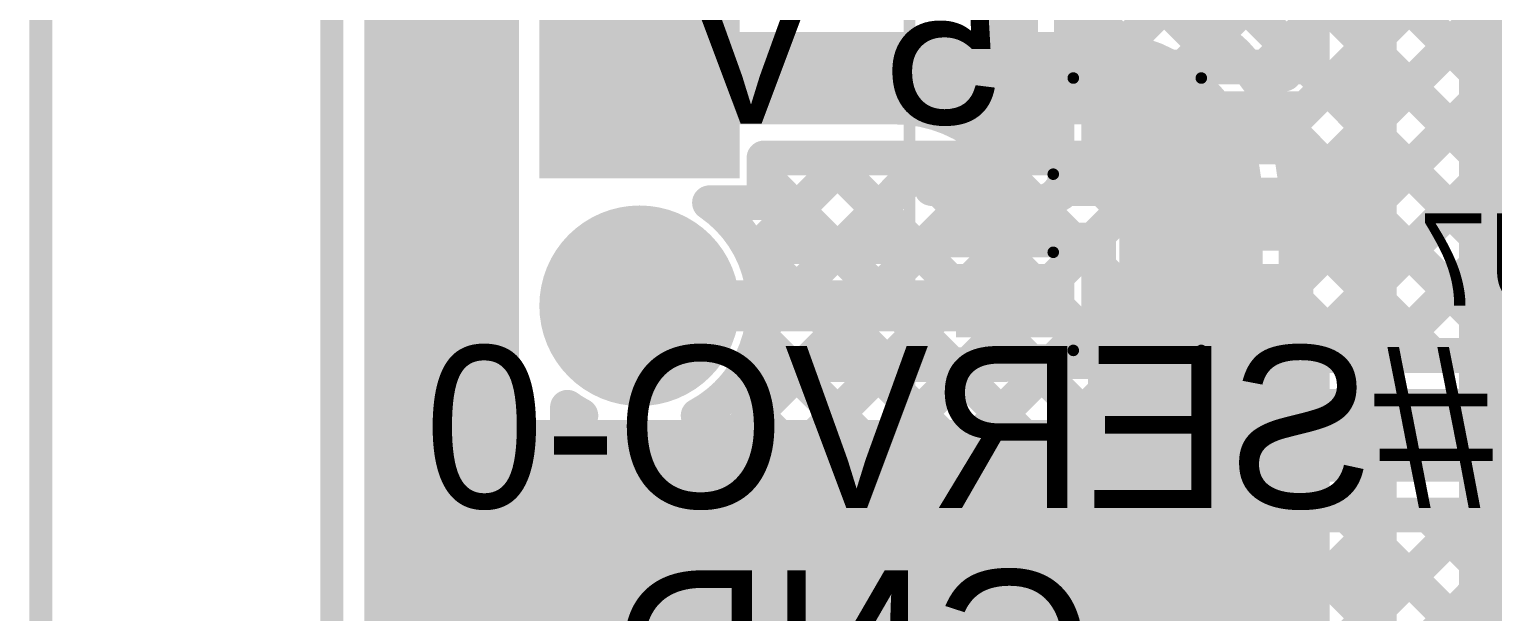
# Model space of a CAD drawing. Header units: millimetres. Extents: x 4.35 to 7.26, y 1.61 to 5.34.
# Drawn here: x 4.37 to 5.004, y 2.018 to 2.27 of the extents above; entities that cross this region are included whole.
import ezdxf

# ---------------------------------------------------------------- set-up
doc = ezdxf.new("R2010")
doc.units = ezdxf.units.MM
doc.header["$MEASUREMENT"] = 0
for name, color, linetype in [('BottomLayer', 5, 'Continuous'), ('BottomOverlay', 54, 'Continuous'), ('BottomPaste', 16, 'Continuous'), ('BottomSolder', 6, 'Continuous'), ('Mechanical1', 6, 'Continuous'), ('Mechanical2', 216, 'Continuous'), ('MultiLayer', 9, 'Continuous'), ('PadHoleLayer', 156, 'Continuous'), ('TopLayer', 1, 'Continuous'), ('TopOverlay', 2, 'Continuous'), ('TopSolder', 216, 'Continuous')]:
    doc.layers.add(name, color=color, linetype=linetype)

# ---------------------------------------------------------------- blocks, each defined once
blk = doc.blocks.new('SOT_23_5_B_96')
at = {"layer": 'BottomLayer'}
for points in [[(-0.07283, 0.02559), (-0.02953, 0.02559), (-0.07283, 0.04921), (-0.02953, 0.04921)], [(0.02953, 0.02559), (0.07283, 0.02559), (0.02953, 0.04921), (0.07283, 0.04921)], [(-0.07283, -0.01181), (-0.02953, -0.01181), (-0.07283, 0.01181), (-0.02953, 0.01181)], [(-0.07283, -0.04921), (-0.02953, -0.04921), (-0.07283, -0.02559), (-0.02953, -0.02559)], [(0.02953, -0.04921), (0.07283, -0.04921), (0.02953, -0.02559), (0.07283, -0.02559)]]:
    blk.add_solid(points, dxfattribs=at)
at = {"layer": 'BottomOverlay', "const_width": 0.005}
for points in [[(0.02598, 0.0589), (-0.02945, 0.0589)], [(0.03465, 0.01646), (0.03465, -0.01732)], [(0.02598, -0.0589), (-0.02945, -0.0589)]]:
    blk.add_lwpolyline(points, dxfattribs=at)
at = {"layer": 'BottomOverlay'}
for points, const_width in [([(-0.0307, 0.0589, 1), (-0.0282, 0.0589, 1)], 0.0025), ([(0.02473, 0.0589, 1), (0.02723, 0.0589, 1)], 0.0025), ([(0.0334, 0.01646, 1), (0.0359, 0.01646, 1)], 0.0025), ([(0.0334, -0.01732, 1), (0.0359, -0.01732, 1)], 0.0025), ([(-0.0615, -0.0615, 1), (-0.06843, -0.0615, 1)], 0.01), ([(-0.07093, -0.0615, 1), (-0.06593, -0.0615, 1)], 0.005), ([(-0.064, -0.0615, 1), (-0.059, -0.0615, 1)], 0.005), ([(-0.0307, -0.0589, 1), (-0.0282, -0.0589, 1)], 0.0025), ([(0.02473, -0.0589, 1), (0.02723, -0.0589, 1)], 0.0025)]:
    blk.add_lwpolyline(points, format="xyb", close=True, dxfattribs=dict(at, const_width=const_width))
at = {"layer": 'BottomPaste'}
for points in [[(-0.07283, 0.02559), (-0.02953, 0.02559), (-0.07283, 0.04921), (-0.02953, 0.04921)], [(0.02953, 0.02559), (0.07283, 0.02559), (0.02953, 0.04921), (0.07283, 0.04921)], [(-0.07283, -0.01181), (-0.02953, -0.01181), (-0.07283, 0.01181), (-0.02953, 0.01181)], [(-0.07283, -0.04921), (-0.02953, -0.04921), (-0.07283, -0.02559), (-0.02953, -0.02559)], [(0.02953, -0.04921), (0.07283, -0.04921), (0.02953, -0.02559), (0.07283, -0.02559)]]:
    blk.add_solid(points, dxfattribs=at)
at = {"layer": 'BottomSolder'}
for points in [[(-0.07683, 0.02159), (-0.02553, 0.02159), (-0.07683, 0.05321), (-0.02553, 0.05321)], [(0.02553, 0.02159), (0.07683, 0.02159), (0.02553, 0.05321), (0.07683, 0.05321)], [(-0.07683, -0.01581), (-0.02553, -0.01581), (-0.07683, 0.01581), (-0.02553, 0.01581)], [(-0.07683, -0.05321), (-0.02553, -0.05321), (-0.07683, -0.02159), (-0.02553, -0.02159)], [(0.02553, -0.05321), (0.07683, -0.05321), (0.02553, -0.02159), (0.07683, -0.02159)]]:
    blk.add_solid(points, dxfattribs=at)
blk = doc.blocks.new('B3B_XH_A_LF__SN__113')
at = {"layer": 'BottomLayer', "const_width": 0.03937}
for points in [[(-0.01969, 0, 1), (0.01969, 0, 1)], [(0.07874, 0, 1), (0.11811, 0, 1)]]:
    blk.add_lwpolyline(points, format="xyb", close=True, dxfattribs=at)
at = {"layer": 'BottomLayer'}
blk.add_solid([(-0.1378, -0.03937), (-0.05906, -0.03937), (-0.1378, 0.03937), (-0.05906, 0.03937)], dxfattribs=at)
at = {"layer": 'BottomSolder', "const_width": 0.04337}
for points in [[(-0.02168, 0, 1), (0.02168, 0, 1)], [(0.07674, 0, 1), (0.12011, 0, 1)]]:
    blk.add_lwpolyline(points, format="xyb", close=True, dxfattribs=at)
at = {"layer": 'BottomSolder'}
blk.add_solid([(-0.1418, -0.04337), (-0.05506, -0.04337), (-0.1418, 0.04337), (-0.05506, 0.04337)], dxfattribs=at)
at = {"layer": 'MultiLayer', "const_width": 0.03937}
for points in [[(-0.01969, 0, 1), (0.01969, 0, 1)], [(0.07874, 0, 1), (0.11811, 0, 1)]]:
    blk.add_lwpolyline(points, format="xyb", close=True, dxfattribs=at)
at = {"layer": 'MultiLayer'}
blk.add_solid([(-0.1378, -0.03937), (-0.05906, -0.03937), (-0.1378, 0.03937), (-0.05906, 0.03937)], dxfattribs=at)
at = {"layer": 'PadHoleLayer', "const_width": 0.01969}
for points in [[(-0.10827, 0, 1), (-0.08858, 0, 1)], [(-0.00984, 0, 1), (0.00984, 0, 1)], [(0.08858, 0, 1), (0.10827, 0, 1)]]:
    blk.add_lwpolyline(points, format="xyb", close=True, dxfattribs=at)
at = {"layer": 'TopLayer', "const_width": 0.03937}
for points in [[(-0.01969, 0, 1), (0.01969, 0, 1)], [(0.07874, 0, 1), (0.11811, 0, 1)]]:
    blk.add_lwpolyline(points, format="xyb", close=True, dxfattribs=at)
at = {"layer": 'TopLayer'}
blk.add_solid([(-0.1378, -0.03937), (-0.05906, -0.03937), (-0.1378, 0.03937), (-0.05906, 0.03937)], dxfattribs=at)
at = {"layer": 'TopOverlay', "const_width": 0.005}
for points in [[(0.19661, 0.11693), (-0.19811, 0.11693)], [(-0.19811, -0.11433), (-0.19811, 0.11693)], [(0.19661, -0.11433), (0.19661, 0.11693)], [(0.19661, -0.11433), (-0.19811, -0.11433)]]:
    blk.add_lwpolyline(points, dxfattribs=at)
at = {"layer": 'TopOverlay'}
for points, const_width in [([(-0.19936, 0.11693, 1), (-0.19686, 0.11693, 1)], 0.0025), ([(-0.19936, 0.11693, 1), (-0.19686, 0.11693, 1)], 0.0025), ([(0.19536, 0.11693, 1), (0.19786, 0.11693, 1)], 0.0025), ([(0.19536, 0.11693, 1), (0.19786, 0.11693, 1)], 0.0025), ([(-0.1487, -0.02772, 1), (-0.15965, -0.02772, 1)], 0.01), ([(-0.16215, -0.02772, 1), (-0.15715, -0.02772, 1)], 0.005), ([(-0.1512, -0.02772, 1), (-0.1462, -0.02772, 1)], 0.005), ([(-0.19936, -0.11433, 1), (-0.19686, -0.11433, 1)], 0.0025), ([(-0.19936, -0.11433, 1), (-0.19686, -0.11433, 1)], 0.0025), ([(0.19536, -0.11433, 1), (0.19786, -0.11433, 1)], 0.0025), ([(0.19536, -0.11433, 1), (0.19786, -0.11433, 1)], 0.0025)]:
    blk.add_lwpolyline(points, format="xyb", close=True, dxfattribs=dict(at, const_width=const_width))
at = {"layer": 'TopSolder', "const_width": 0.04337}
for points in [[(-0.02168, 0, 1), (0.02168, 0, 1)], [(0.07674, 0, 1), (0.12011, 0, 1)]]:
    blk.add_lwpolyline(points, format="xyb", close=True, dxfattribs=at)
at = {"layer": 'TopSolder'}
blk.add_solid([(-0.1418, -0.04337), (-0.05506, -0.04337), (-0.1418, 0.04337), (-0.05506, 0.04337)], dxfattribs=at)

msp = doc.modelspace()

# ---------------------------------------------------------------- linework, layer by layer
at = {"layer": 'BottomLayer'}
for points, const_width in [([(4.951, 3.88), (4.951, 2.258)], 0.022), ([(4.9255, 3.88), (4.9255, 2.258)], 0.015), ([(4.7942, 2.23373), (4.7942, 2.54364)], 0.025), ([(4.8212, 2.25371), (4.8212, 2.54364)], 0.015), ([(4.8212, 2.27561), (4.9255, 2.37992)], 0.015), ([(4.8212, 2.35594), (4.92342, 2.25371)], 0.015), ([(4.83297, 2.25203), (4.9255, 2.34456)], 0.015), ([(4.8212, 2.32058), (4.88807, 2.25371)], 0.015), ([(4.87001, 2.25371), (4.9255, 2.3092)], 0.015), ([(4.8212, 2.28523), (4.86303, 2.24339)], 0.015), ([(4.90536, 2.25371), (4.9255, 2.27385)], 0.015), ([(4.63421, 2.24885), (4.74504, 2.24885)], 0.04), ([(4.951, 2.234), (4.951, 2.258)], 0.022), ([(4.9255, 2.25371), (4.9255, 2.258)], 0.015), ([(4.8212, 2.25371), (4.83297, 2.25371)], 0.015), ([(4.83297, 2.20109), (4.83297, 2.25371)], 0.015), ([(4.86303, 2.24673), (4.87001, 2.25371)], 0.015), ([(4.86303, 2.25371), (4.9255, 2.25371)], 0.015), ([(4.86303, 2.21631), (4.86303, 2.25371)], 0.015), ([(4.83297, 2.21668), (4.86303, 2.24673)], 0.015), ([(4.83297, 2.23809), (4.86303, 2.20804)], 0.015), ([(4.951, 1.746), (4.951, 2.234)], 0.022), ([(4.68615, 2.17592), (4.72458, 2.21435)], 0.015), ([(4.68808, 2.21435), (4.74504, 2.21435)], 0.015), ([(4.68808, 2.19498), (4.68808, 2.21435)], 0.015), ([(4.7153, 2.21435), (4.75372, 2.17592)], 0.015), ([(4.72151, 2.17592), (4.75778, 2.21219)], 0.015), ([(4.75113, 2.21387), (4.76067, 2.20434)], 0.015), ([(4.76067, 2.20109), (4.76067, 2.21106)], 0.015), ([(4.83056, 2.17891), (4.86303, 2.21138)], 0.015), ([(4.86303, 2.20109), (4.86303, 2.21631)], 0.015), ([(4.86303, 2.20109), (4.86303, 2.21631)], 0.015), ([(4.68808, 2.20621), (4.71837, 2.17592)], 0.015), ([(4.76067, 2.20434), (4.76391, 2.20109)], 0.015), ([(4.932, 2.196), (4.93756, 2.20156)], 0.022), ([(4.75687, 2.17592), (4.77888, 2.19794)], 0.015), ([(4.76067, 2.20109), (4.7745, 2.20109)], 0.015), ([(4.76391, 2.20109), (4.78609, 2.17891)], 0.015), ([(4.81913, 2.20109), (4.83297, 2.20109)], 0.015), ([(4.83297, 2.20274), (4.86003, 2.17568)], 0.015), ([(4.86303, 2.18191), (4.86303, 2.20109)], 0.015), ([(4.66449, 2.19498), (4.68808, 2.19498)], 0.015), ([(4.66759, 2.19271), (4.66985, 2.19498)], 0.015), ([(4.7952, 2.17891), (4.8135, 2.1972)], 0.015), ([(4.80616, 2.19419), (4.82145, 2.17891)], 0.015), ([(4.89918, 2.19), (4.91752, 2.19)], 0.022), ([(4.67978, 2.17915), (4.68301, 2.17592)], 0.015), ([(4.76067, 2.17891), (4.83297, 2.17891)], 0.015), ([(4.83297, 2.12629), (4.83297, 2.17891)], 0.015), ([(4.86003, 2.12329), (4.86003, 2.18191)], 0.015), ([(4.68166, 2.17592), (4.76067, 2.17592)], 0.015), ([(4.83297, 2.14597), (4.86003, 2.17302)], 0.015), ([(4.83297, 2.16738), (4.86003, 2.14033)], 0.015), ([(4.63421, 2.15042), (4.79157, 2.15042)], 0.022), ([(4.86753, 2.1526), (4.89918, 2.1526)], 0.01), ([(4.89918, 2.13079), (4.89918, 2.1526)], 0.01), ([(4.603, 1.88064), (4.86003, 2.13767)], 0.015), ([(4.83297, 2.13203), (4.9255, 2.0395)], 0.015), ([(4.603, 1.91599), (4.81329, 2.12629)], 0.015), ([(4.61051, 1.85279), (4.881, 2.12329)], 0.015), ([(4.64285, 1.84977), (4.91636, 2.12329)], 0.015), ([(4.67378, 2.09284), (4.70587, 2.12492)], 0.015), ([(4.68166, 2.12492), (4.79157, 2.12492)], 0.015), ([(4.68768, 2.07138), (4.74122, 2.12492)], 0.015), ([(4.68922, 2.03757), (4.77658, 2.12492)], 0.015), ([(4.69865, 2.12492), (4.9255, 1.89808)], 0.015), ([(4.73401, 2.12492), (4.9255, 1.93344)], 0.015), ([(4.76937, 2.12492), (4.9255, 1.96879)], 0.015), ([(4.80094, 2.12629), (4.83297, 2.12629)], 0.015), ([(4.80336, 2.12629), (4.9255, 2.00415)], 0.015), ([(4.86003, 2.12329), (4.9255, 2.12329)], 0.015), ([(4.87707, 2.12329), (4.9255, 2.07486)], 0.015), ([(4.91242, 2.12329), (4.9255, 2.11021)], 0.015), ([(4.9255, 1.78187), (4.9255, 2.12329)], 0.015), ([(4.67406, 2.11417), (4.9255, 1.86272)], 0.015), ([(4.603, 2.09954), (4.603, 2.10652)], 0.015), ([(4.66869, 1.84026), (4.9255, 2.09707)], 0.015), ([(4.69001, 1.82623), (4.9255, 2.06172)], 0.015), ([(4.69004, 2.06283), (4.9255, 1.82737)], 0.015), ([(4.63421, 2.052), (4.68358, 2.052)], 0.01), ([(4.63421, 2.00263), (4.63421, 2.052)], 0.01), ([(4.68691, 2.03061), (4.9255, 1.79201)], 0.015), ([(4.70742, 1.80828), (4.9255, 2.02636)], 0.015), ([(4.70742, 1.80828), (4.9255, 2.02636)], 0.015)]:
    msp.add_lwpolyline(points, dxfattribs=dict(at, const_width=const_width))
for points, const_width in [([(4.81745, 2.27561, 1), (4.82495, 2.27561, 1)], 0.0075), ([(4.92175, 2.27385, 1), (4.92925, 2.27385, 1)], 0.0075), ([(4.62421, 2.24885, 1), (4.64421, 2.24885, 1)], 0.02), ([(4.73504, 2.24885, 1), (4.75504, 2.24885, 1)], 0.02), ([(4.73504, 2.24885, 1), (4.75504, 2.24885, 1)], 0.02), ([(4.9455, 2.258, 1), (4.9565, 2.258, 1)], 0.011), ([(4.9455, 2.258, 1), (4.9565, 2.258, 1)], 0.011), ([(4.92175, 2.258, 1), (4.92925, 2.258, 1)], 0.0075), ([(4.92175, 2.258, 1), (4.92925, 2.258, 1)], 0.0075), ([(4.81745, 2.25371, 1), (4.82495, 2.25371, 1)], 0.0075), ([(4.81745, 2.25371, 1), (4.82495, 2.25371, 1)], 0.0075), ([(4.82922, 2.25371, 1), (4.83672, 2.25371, 1)], 0.0075), ([(4.82922, 2.25371, 1), (4.83672, 2.25371, 1)], 0.0075), ([(4.82922, 2.25203, 1), (4.83672, 2.25203, 1)], 0.0075), ([(4.85928, 2.25371, 1), (4.86678, 2.25371, 1)], 0.0075), ([(4.85928, 2.25371, 1), (4.86678, 2.25371, 1)], 0.0075), ([(4.86626, 2.25371, 1), (4.87376, 2.25371, 1)], 0.0075), ([(4.86626, 2.25371, 1), (4.87376, 2.25371, 1)], 0.0075), ([(4.88431, 2.25371, 1), (4.89182, 2.25371, 1)], 0.0075), ([(4.90161, 2.25371, 1), (4.90911, 2.25371, 1)], 0.0075), ([(4.91967, 2.25371, 1), (4.92717, 2.25371, 1)], 0.0075), ([(4.92175, 2.25371, 1), (4.92925, 2.25371, 1)], 0.0075), ([(4.92175, 2.25371, 1), (4.92925, 2.25371, 1)], 0.0075), ([(4.85928, 2.24673, 1), (4.86678, 2.24673, 1)], 0.0075), ([(4.85928, 2.24673, 1), (4.86678, 2.24673, 1)], 0.0075), ([(4.85928, 2.24339, 1), (4.86678, 2.24339, 1)], 0.0075), ([(4.78682, 2.2274, 1), (4.80682, 2.2274, 1)], 0.02), ([(4.78795, 2.23373, 1), (4.80045, 2.23373, 1)], 0.0125), ([(4.78795, 2.23373, 1), (4.80045, 2.23373, 1)], 0.0125), ([(4.82922, 2.23809, 1), (4.83672, 2.23809, 1)], 0.0075), ([(4.9455, 2.234, 1), (4.9565, 2.234, 1)], 0.011), ([(4.9455, 2.234, 1), (4.9565, 2.234, 1)], 0.011), ([(4.9455, 2.234, 1), (4.9565, 2.234, 1)], 0.011), ([(4.79056, 2.22741, 1), (4.80306, 2.22741, 1)], 0.0125), ([(4.79056, 2.22741, 1), (4.80306, 2.22741, 1)], 0.0125), ([(4.79057, 2.2274, 1), (4.80307, 2.2274, 1)], 0.0125), ([(4.82922, 2.21668, 1), (4.83672, 2.21668, 1)], 0.0075), ([(4.68433, 2.21435, 1), (4.69183, 2.21435, 1)], 0.0075), ([(4.68433, 2.21435, 1), (4.69183, 2.21435, 1)], 0.0075), ([(4.71155, 2.21435, 1), (4.71905, 2.21435, 1)], 0.0075), ([(4.72083, 2.21435, 1), (4.72833, 2.21435, 1)], 0.0075), ([(4.74129, 2.21435, 1), (4.74879, 2.21435, 1)], 0.0075), ([(4.74129, 2.21435, 1), (4.74879, 2.21435, 1)], 0.0075), ([(4.74738, 2.21387, 1), (4.75488, 2.21387, 1)], 0.0075), ([(4.75403, 2.21219, 1), (4.76153, 2.21219, 1)], 0.0075), ([(4.75692, 2.21106, 1), (4.76442, 2.21106, 1)], 0.0075), ([(4.75692, 2.21106, 1), (4.76442, 2.21106, 1)], 0.0075), ([(4.85928, 2.21631, 1), (4.86678, 2.21631, 1)], 0.0075), ([(4.85928, 2.21631, 1), (4.86678, 2.21631, 1)], 0.0075), ([(4.85928, 2.21631, 1), (4.86678, 2.21631, 1)], 0.0075), ([(4.85928, 2.21138, 1), (4.86678, 2.21138, 1)], 0.0075), ([(4.68433, 2.20621, 1), (4.69183, 2.20621, 1)], 0.0075), ([(4.75692, 2.20434, 1), (4.76442, 2.20434, 1)], 0.0075), ([(4.75692, 2.20434, 1), (4.76442, 2.20434, 1)], 0.0075), ([(4.85928, 2.20804, 1), (4.86678, 2.20804, 1)], 0.0075), ([(4.93206, 2.20156, 1), (4.94306, 2.20156, 1)], 0.011), ([(4.93206, 2.20156, 1), (4.94306, 2.20156, 1)], 0.011), ([(4.75692, 2.20109, 1), (4.76442, 2.20109, 1)], 0.0075), ([(4.75692, 2.20109, 1), (4.76442, 2.20109, 1)], 0.0075), ([(4.76016, 2.20109, 1), (4.76766, 2.20109, 1)], 0.0075), ([(4.76016, 2.20109, 1), (4.76766, 2.20109, 1)], 0.0075), ([(4.77075, 2.20109, 1), (4.77825, 2.20109, 1)], 0.0075), ([(4.77075, 2.20109, 1), (4.77825, 2.20109, 1)], 0.0075), ([(4.77513, 2.19794, 1), (4.78263, 2.19794, 1)], 0.0075), ([(4.81538, 2.20109, 1), (4.82288, 2.20109, 1)], 0.0075), ([(4.81538, 2.20109, 1), (4.82288, 2.20109, 1)], 0.0075), ([(4.82922, 2.20274, 1), (4.83672, 2.20274, 1)], 0.0075), ([(4.82922, 2.20109, 1), (4.83672, 2.20109, 1)], 0.0075), ([(4.82922, 2.20109, 1), (4.83672, 2.20109, 1)], 0.0075), ([(4.85928, 2.20109, 1), (4.86678, 2.20109, 1)], 0.0075), ([(4.85928, 2.20109, 1), (4.86678, 2.20109, 1)], 0.0075), ([(4.85928, 2.20109, 1), (4.86678, 2.20109, 1)], 0.0075), ([(4.9265, 2.196, 1), (4.9375, 2.196, 1)], 0.011), ([(4.9265, 2.196, 1), (4.9375, 2.196, 1)], 0.011), ([(4.66074, 2.19498, 1), (4.66824, 2.19498, 1)], 0.0075), ([(4.66074, 2.19498, 1), (4.66824, 2.19498, 1)], 0.0075), ([(4.66384, 2.19271, 1), (4.67134, 2.19271, 1)], 0.0075), ([(4.6661, 2.19498, 1), (4.6736, 2.19498, 1)], 0.0075), ([(4.68433, 2.19498, 1), (4.69183, 2.19498, 1)], 0.0075), ([(4.68433, 2.19498, 1), (4.69183, 2.19498, 1)], 0.0075), ([(4.80241, 2.19419, 1), (4.80991, 2.19419, 1)], 0.0075), ([(4.80975, 2.1972, 1), (4.81725, 2.1972, 1)], 0.0075), ([(4.89368, 2.19, 1), (4.90468, 2.19, 1)], 0.011), ([(4.91202, 2.19, 1), (4.92302, 2.19, 1)], 0.011), ([(4.91202, 2.19, 1), (4.92302, 2.19, 1)], 0.011), ([(4.67603, 2.17915, 1), (4.68353, 2.17915, 1)], 0.0075), ([(4.75692, 2.17891, 1), (4.76442, 2.17891, 1)], 0.0075), ([(4.78234, 2.17891, 1), (4.78984, 2.17891, 1)], 0.0075), ([(4.79145, 2.17891, 1), (4.79895, 2.17891, 1)], 0.0075), ([(4.8177, 2.17891, 1), (4.8252, 2.17891, 1)], 0.0075), ([(4.82681, 2.17891, 1), (4.83431, 2.17891, 1)], 0.0075), ([(4.82922, 2.17891, 1), (4.83672, 2.17891, 1)], 0.0075), ([(4.82922, 2.17891, 1), (4.83672, 2.17891, 1)], 0.0075), ([(4.85628, 2.18191, 1), (4.86378, 2.18191, 1)], 0.0075), ([(4.85928, 2.18191, 1), (4.86678, 2.18191, 1)], 0.0075), ([(4.67791, 2.17592, 1), (4.68541, 2.17592, 1)], 0.0075), ([(4.67791, 2.17592, 1), (4.68541, 2.17592, 1)], 0.0075), ([(4.67926, 2.17592, 1), (4.68676, 2.17592, 1)], 0.0075), ([(4.6824, 2.17592, 1), (4.6899, 2.17592, 1)], 0.0075), ([(4.71462, 2.17592, 1), (4.72212, 2.17592, 1)], 0.0075), ([(4.71776, 2.17592, 1), (4.72526, 2.17592, 1)], 0.0075), ([(4.74997, 2.17592, 1), (4.75747, 2.17592, 1)], 0.0075), ([(4.75312, 2.17592, 1), (4.76061, 2.17592, 1)], 0.0075), ([(4.75692, 2.17592, 1), (4.76442, 2.17592, 1)], 0.0075), ([(4.85628, 2.17568, 1), (4.86378, 2.17568, 1)], 0.0075), ([(4.85628, 2.17302, 1), (4.86378, 2.17302, 1)], 0.0075), ([(4.82922, 2.16738, 1), (4.83672, 2.16738, 1)], 0.0075), ([(4.62871, 2.15042, 1), (4.63971, 2.15042, 1)], 0.011), ([(4.78607, 2.15042, 1), (4.79707, 2.15042, 1)], 0.011), ([(4.78607, 2.15042, 1), (4.79707, 2.15042, 1)], 0.011), ([(4.79132, 2.1526, 1), (4.80232, 2.1526, 1)], 0.011), ([(4.86503, 2.1526, 1), (4.87003, 2.1526, 1)], 0.005), ([(4.89668, 2.1526, 1), (4.90168, 2.1526, 1)], 0.005), ([(4.89668, 2.1526, 1), (4.90168, 2.1526, 1)], 0.005), ([(4.82922, 2.14597, 1), (4.83672, 2.14597, 1)], 0.0075), ([(4.85628, 2.14033, 1), (4.86378, 2.14033, 1)], 0.0075), ([(4.85628, 2.13767, 1), (4.86378, 2.13767, 1)], 0.0075), ([(4.82922, 2.13203, 1), (4.83672, 2.13203, 1)], 0.0075), ([(4.89668, 2.13079, 1), (4.90168, 2.13079, 1)], 0.005), ([(4.67791, 2.12492, 1), (4.68541, 2.12492, 1)], 0.0075), ([(4.67791, 2.12492, 1), (4.68541, 2.12492, 1)], 0.0075), ([(4.69491, 2.12492, 1), (4.7024, 2.12492, 1)], 0.0075), ([(4.70212, 2.12492, 1), (4.70962, 2.12492, 1)], 0.0075), ([(4.73026, 2.12492, 1), (4.73776, 2.12492, 1)], 0.0075), ([(4.73747, 2.12492, 1), (4.74497, 2.12492, 1)], 0.0075), ([(4.76562, 2.12492, 1), (4.77312, 2.12492, 1)], 0.0075), ([(4.77283, 2.12492, 1), (4.78033, 2.12492, 1)], 0.0075), ([(4.78782, 2.12492, 1), (4.79532, 2.12492, 1)], 0.0075), ([(4.78782, 2.12492, 1), (4.79532, 2.12492, 1)], 0.0075), ([(4.79719, 2.12629, 1), (4.80469, 2.12629, 1)], 0.0075), ([(4.79719, 2.12629, 1), (4.80469, 2.12629, 1)], 0.0075), ([(4.79961, 2.12629, 1), (4.80711, 2.12629, 1)], 0.0075), ([(4.80954, 2.12629, 1), (4.81704, 2.12629, 1)], 0.0075), ([(4.82922, 2.12629, 1), (4.83672, 2.12629, 1)], 0.0075), ([(4.82922, 2.12629, 1), (4.83672, 2.12629, 1)], 0.0075), ([(4.85628, 2.12329, 1), (4.86378, 2.12329, 1)], 0.0075), ([(4.85628, 2.12329, 1), (4.86378, 2.12329, 1)], 0.0075), ([(4.87332, 2.12329, 1), (4.88082, 2.12329, 1)], 0.0075), ([(4.87725, 2.12329, 1), (4.88475, 2.12329, 1)], 0.0075), ([(4.90867, 2.12329, 1), (4.91617, 2.12329, 1)], 0.0075), ([(4.91261, 2.12329, 1), (4.92011, 2.12329, 1)], 0.0075), ([(4.92175, 2.12329, 1), (4.92925, 2.12329, 1)], 0.0075), ([(4.92175, 2.12329, 1), (4.92925, 2.12329, 1)], 0.0075), ([(4.67031, 2.11417, 1), (4.67781, 2.11417, 1)], 0.0075), ([(4.92175, 2.11021, 1), (4.92925, 2.11021, 1)], 0.0075), ([(4.59925, 2.10652, 1), (4.60675, 2.10652, 1)], 0.0075), ([(4.59925, 2.10652, 1), (4.60675, 2.10652, 1)], 0.0075), ([(4.6051, 2.1029, 1), (4.6126, 2.1029, 1)], 0.0075), ([(4.6051, 2.1029, 1), (4.6126, 2.1029, 1)], 0.0075), ([(4.65583, 2.1029, 1), (4.66333, 2.1029, 1)], 0.0075), ([(4.65583, 2.1029, 1), (4.66333, 2.1029, 1)], 0.0075), ([(4.59925, 2.09954, 1), (4.60675, 2.09954, 1)], 0.0075), ([(4.59925, 2.09954, 1), (4.60675, 2.09954, 1)], 0.0075), ([(4.92175, 2.09707, 1), (4.92925, 2.09707, 1)], 0.0075), ([(4.67003, 2.09284, 1), (4.67753, 2.09284, 1)], 0.0075), ([(4.68393, 2.07138, 1), (4.69143, 2.07138, 1)], 0.0075), ([(4.92175, 2.07486, 1), (4.92925, 2.07486, 1)], 0.0075), ([(4.68629, 2.06283, 1), (4.69379, 2.06283, 1)], 0.0075), ([(4.92175, 2.06172, 1), (4.92925, 2.06172, 1)], 0.0075), ([(4.68733, 2.052, 1), (4.69483, 2.052, 1)], 0.0075), ([(4.68733, 2.052, 1), (4.69483, 2.052, 1)], 0.0075), ([(4.63171, 2.052, 1), (4.63671, 2.052, 1)], 0.005), ([(4.63171, 2.052, 1), (4.63671, 2.052, 1)], 0.005), ([(4.68108, 2.052, 1), (4.68608, 2.052, 1)], 0.005), ([(4.92175, 2.0395, 1), (4.92925, 2.0395, 1)], 0.0075), ([(4.68547, 2.03757, 1), (4.69297, 2.03757, 1)], 0.0075), ([(4.68316, 2.03061, 1), (4.69066, 2.03061, 1)], 0.0075), ([(4.92175, 2.02636, 1), (4.92925, 2.02636, 1)], 0.0075), ([(4.92175, 2.02636, 1), (4.92925, 2.02636, 1)], 0.0075)]:
    msp.add_lwpolyline(points, format="xyb", close=True, dxfattribs=dict(at, const_width=const_width))
for points, const_width in [([(4.74504, 2.24885, -0.198912), (4.79682, 2.2274)], 0.04), ([(4.79681, 2.22741, -0.19867), (4.7942, 2.23373)], 0.025), ([(4.951, 2.234, -0.198912), (4.93756, 2.20156)], 0.022), ([(4.79682, 2.2274, -0.000233), (4.79681, 2.22741)], 0.025), ([(4.74504, 2.21435, -0.104211), (4.76067, 2.21106)], 0.015), ([(4.81913, 2.20109, -0.366965), (4.7745, 2.20109)], 0.015), ([(4.932, 2.196, -0.198912), (4.91752, 2.19)], 0.022), ([(4.66449, 2.19498, -0.120782), (4.68166, 2.17592)], 0.015), ([(4.79682, 2.1526, -0.198912), (4.79157, 2.15042)], 0.022), ([(4.68166, 2.12492, -0.147925), (4.65958, 2.1029)], 0.015), ([(4.80094, 2.12629, -0.072302), (4.79157, 2.12492)], 0.015), ([(4.60885, 2.1029, -0.031946), (4.603, 2.10652)], 0.015), ([(4.603, 2.09954, -0.029676), (4.60885, 2.1029)], 0.015), ([(4.65958, 2.1029, -0.284442), (4.69108, 2.052)], 0.015), ([(4.69108, 2.052, -0.596636), (4.603, 2.00446)], 0.015)]:
    msp.add_lwpolyline(points, format="xyb", dxfattribs=dict(at, const_width=const_width))
for points in [[(4.515, 1.637), (4.567, 1.637), (4.515, 5.022), (4.567, 5.022)], [(4.989, 1.867), (5.115, 1.867), (4.989, 3.62), (5.115, 3.62)], [(4.529, 2.065), (4.582, 2.065), (4.529, 2.526), (4.582, 2.526)], [(4.8284, 1.674), (4.922, 1.674), (4.8284, 2.161), (4.922, 2.161)], [(5, 1.911), (5.507, 1.911), (5, 2.154), (5.507, 2.154)], [(4.529, 1.629), (4.864, 1.629), (4.529, 2.101), (4.864, 2.101)]]:
    msp.add_solid(points, dxfattribs=at)
at = {"layer": 'BottomOverlay', "const_width": 0.01}
for points in [[(4.688, 2.157), (4.7131, 2.157)], [(4.7131, 2.157), (4.739, 2.1311)]]:
    msp.add_lwpolyline(points, dxfattribs=at)
at = {"layer": 'BottomOverlay', "const_width": 0.005}
for points in [[(4.6855, 2.157, 1), (4.6905, 2.157, 1)], [(4.7106, 2.157, 1), (4.7156, 2.157, 1)], [(4.7106, 2.157, 1), (4.7156, 2.157, 1)], [(4.7365, 2.1311, 1), (4.7415, 2.1311, 1)]]:
    msp.add_lwpolyline(points, format="xyb", close=True, dxfattribs=at)
at = {"layer": 'Mechanical1', "const_width": 0.01}
msp.add_lwpolyline([(4.375, 1.62), (4.375, 3.06208)], dxfattribs=at)
at = {"layer": 'Mechanical2', "const_width": 0.01}
msp.add_lwpolyline([(4.501, 4.988), (4.501, 1.813)], dxfattribs=at)
at = {"layer": 'TopLayer'}
for points, const_width in [([(4.88344, 2.26714), (5.252, 2.6357)], 0.015), ([(4.90103, 2.24938), (5.28415, 2.6325)], 0.015), ([(4.91332, 2.22631), (5.31951, 2.6325)], 0.015), ([(4.9185, 2.16078), (5.39022, 2.6325)], 0.015), ([(4.9185, 2.19614), (5.35486, 2.6325)], 0.015), ([(4.92265, 2.12958), (5.42557, 2.6325)], 0.015), ([(4.68776, 2.59544), (5.09047, 2.19273)], 0.015), ([(4.68238, 2.56546), (5.09047, 2.15737)], 0.015), ([(4.66623, 2.54625), (5.48567, 1.72682)], 0.015), ([(4.69087, 2.48626), (5.45031, 1.72682)], 0.015), ([(4.63421, 2.24885), (4.83456, 2.24885)], 0.04), ([(4.95733, 2.1289), (5.09047, 2.26204)], 0.015), ([(4.91201, 2.22977), (5.01288, 2.1289)], 0.015), ([(4.99268, 2.1289), (5.09047, 2.22669)], 0.015), ([(4.67378, 2.09284), (4.79529, 2.21435)], 0.015), ([(4.68316, 2.17293), (4.72458, 2.21435)], 0.015), ([(4.68739, 2.1418), (4.75993, 2.21435)], 0.015), ([(4.68768, 2.07138), (4.83065, 2.21435)], 0.015), ([(4.68808, 2.21435), (4.83456, 2.21435)], 0.015), ([(4.68808, 2.19498), (4.68808, 2.21435)], 0.015), ([(4.7153, 2.21435), (5.1708, 1.75885)], 0.015), ([(4.75065, 2.21435), (4.85039, 2.11461)], 0.015), ([(4.78601, 2.21435), (4.8495, 2.15086)], 0.015), ([(4.82136, 2.21435), (4.8495, 2.18621)], 0.015), ([(4.68808, 2.20621), (5.16188, 1.73241)], 0.015), ([(4.884, 2.12448), (4.884, 2.19637)], 0.04), ([(4.68922, 2.03757), (4.84945, 2.1978)], 0.015), ([(4.66449, 2.19498), (4.68808, 2.19498)], 0.015), ([(4.66759, 2.19271), (4.66985, 2.19498)], 0.015), ([(4.8495, 2.12448), (4.8495, 2.19637)], 0.015), ([(4.9185, 2.13129), (4.9185, 2.19637)], 0.015), ([(4.9185, 2.18792), (4.97752, 2.1289)], 0.015), ([(4.67978, 2.17915), (5.13212, 1.72682)], 0.015), ([(4.602, 1.91499), (4.8495, 2.16249)], 0.015), ([(4.9185, 2.15257), (4.94217, 2.1289)], 0.015), ([(4.68642, 2.13716), (5.09676, 1.72682)], 0.015), ([(4.92766, 2.1289), (5.0184, 2.1289)], 0.015), ([(4.602, 1.87964), (4.8495, 2.12714)], 0.015), ([(4.67406, 2.11417), (5.00635, 1.78187)], 0.015), ([(4.92766, 2.0944), (5.0184, 2.0944)], 0.04), ([(4.61051, 1.85279), (4.85609, 2.09838)], 0.015), ([(4.64285, 1.84977), (4.87249, 2.07941)], 0.015), ([(4.66869, 1.84026), (4.89474, 2.06631)], 0.015), ([(4.69001, 1.82623), (4.92377, 2.05999)], 0.015), ([(4.69004, 2.06283), (4.971, 1.78187)], 0.015), ([(4.70742, 1.80828), (4.95904, 2.0599)], 0.015), ([(4.70742, 1.80828), (4.95904, 2.0599)], 0.015), ([(4.72088, 1.78639), (4.99439, 2.0599)], 0.015), ([(4.72966, 1.75981), (5.03298, 2.06313)], 0.015), ([(4.90093, 2.06407), (5.18864, 1.77636)], 0.015), ([(4.92766, 2.0599), (5.0184, 2.0599)], 0.015), ([(4.94045, 2.0599), (5.21557, 1.78479)], 0.015), ([(4.97581, 2.0599), (5.26313, 1.77258)], 0.015), ([(4.63421, 2.052), (4.68358, 2.052)], 0.01), ([(4.63421, 2.00263), (4.63421, 2.052)], 0.01), ([(4.68691, 2.03061), (4.93564, 1.78187)], 0.015)]:
    msp.add_lwpolyline(points, dxfattribs=dict(at, const_width=const_width))
for points, const_width in [([(4.83456, 2.28335, -0.198912), (4.8924, 2.25939)], 0.015), ([(4.83456, 2.24885, -0.198912), (4.868, 2.235)], 0.04), ([(4.8924, 2.25939, -0.198912), (4.9185, 2.19637)], 0.015), ([(4.868, 2.235, -0.198912), (4.884, 2.19637)], 0.04), ([(4.83456, 2.21435, -0.198035), (4.84357, 2.21063)], 0.015), ([(4.84364, 2.21057, -0.198261), (4.8495, 2.19637)], 0.015), ([(4.66449, 2.19498, -0.248403), (4.68808, 2.15042)], 0.015), ([(4.68808, 2.15042, -0.276904), (4.65958, 2.1029)], 0.015), ([(4.89, 2.11, -0.198912), (4.884, 2.12448)], 0.04), ([(4.92766, 2.1289, -0.128215), (4.9185, 2.13129)], 0.015), ([(4.8656, 2.0856, -0.198912), (4.8495, 2.12448)], 0.015), ([(4.92766, 2.0944, -0.198912), (4.89, 2.11)], 0.04), ([(4.65958, 2.1029, -0.284442), (4.69108, 2.052)], 0.015), ([(4.92766, 2.0599, -0.198912), (4.8656, 2.0856)], 0.015), ([(4.69108, 2.052, -0.603841), (4.602, 2.00513)], 0.015)]:
    msp.add_lwpolyline(points, format="xyb", dxfattribs=dict(at, const_width=const_width))
for points, const_width in [([(4.62421, 2.24885, 1), (4.64421, 2.24885, 1)], 0.02), ([(4.82456, 2.24885, 1), (4.84456, 2.24885, 1)], 0.02), ([(4.82456, 2.24885, 1), (4.84456, 2.24885, 1)], 0.02), ([(4.87969, 2.26714, 1), (4.88719, 2.26714, 1)], 0.0075), ([(4.88865, 2.25939, 1), (4.89615, 2.25939, 1)], 0.0075), ([(4.88865, 2.25939, 1), (4.89615, 2.25939, 1)], 0.0075), ([(4.89728, 2.24938, 1), (4.90478, 2.24938, 1)], 0.0075), ([(4.858, 2.235, 1), (4.878, 2.235, 1)], 0.02), ([(4.858, 2.235, 1), (4.878, 2.235, 1)], 0.02), ([(4.90826, 2.22977, 1), (4.91576, 2.22977, 1)], 0.0075), ([(4.90957, 2.22631, 1), (4.91707, 2.22631, 1)], 0.0075), ([(4.68433, 2.21435, 1), (4.69183, 2.21435, 1)], 0.0075), ([(4.68433, 2.21435, 1), (4.69183, 2.21435, 1)], 0.0075), ([(4.71155, 2.21435, 1), (4.71905, 2.21435, 1)], 0.0075), ([(4.72083, 2.21435, 1), (4.72833, 2.21435, 1)], 0.0075), ([(4.7469, 2.21435, 1), (4.7544, 2.21435, 1)], 0.0075), ([(4.75618, 2.21435, 1), (4.76368, 2.21435, 1)], 0.0075), ([(4.78226, 2.21435, 1), (4.78976, 2.21435, 1)], 0.0075), ([(4.79154, 2.21435, 1), (4.79904, 2.21435, 1)], 0.0075), ([(4.81761, 2.21435, 1), (4.82511, 2.21435, 1)], 0.0075), ([(4.8269, 2.21435, 1), (4.8344, 2.21435, 1)], 0.0075), ([(4.83081, 2.21435, 1), (4.83831, 2.21435, 1)], 0.0075), ([(4.83081, 2.21435, 1), (4.83831, 2.21435, 1)], 0.0075), ([(4.83982, 2.21063, 1), (4.84732, 2.21063, 1)], 0.0075), ([(4.83989, 2.21057, 1), (4.84739, 2.21057, 1)], 0.0075), ([(4.68433, 2.20621, 1), (4.69183, 2.20621, 1)], 0.0075), ([(4.874, 2.19637, 1), (4.894, 2.19637, 1)], 0.02), ([(4.874, 2.19637, 1), (4.894, 2.19637, 1)], 0.02), ([(4.8457, 2.1978, 1), (4.8532, 2.1978, 1)], 0.0075), ([(4.66074, 2.19498, 1), (4.66824, 2.19498, 1)], 0.0075), ([(4.66074, 2.19498, 1), (4.66824, 2.19498, 1)], 0.0075), ([(4.66384, 2.19271, 1), (4.67134, 2.19271, 1)], 0.0075), ([(4.6661, 2.19498, 1), (4.6736, 2.19498, 1)], 0.0075), ([(4.68433, 2.19498, 1), (4.69183, 2.19498, 1)], 0.0075), ([(4.68433, 2.19498, 1), (4.69183, 2.19498, 1)], 0.0075), ([(4.84575, 2.19637, 1), (4.85325, 2.19637, 1)], 0.0075), ([(4.84575, 2.19637, 1), (4.85325, 2.19637, 1)], 0.0075), ([(4.91475, 2.19637, 1), (4.92225, 2.19637, 1)], 0.0075), ([(4.91475, 2.19637, 1), (4.92225, 2.19637, 1)], 0.0075), ([(4.91475, 2.19614, 1), (4.92225, 2.19614, 1)], 0.0075), ([(4.84575, 2.18621, 1), (4.85325, 2.18621, 1)], 0.0075), ([(4.91475, 2.18792, 1), (4.92225, 2.18792, 1)], 0.0075), ([(4.67603, 2.17915, 1), (4.68353, 2.17915, 1)], 0.0075), ([(4.67941, 2.17293, 1), (4.68691, 2.17293, 1)], 0.0075), ([(4.84575, 2.16249, 1), (4.85325, 2.16249, 1)], 0.0075), ([(4.91475, 2.16078, 1), (4.92225, 2.16078, 1)], 0.0075), ([(4.68433, 2.15042, 1), (4.69183, 2.15042, 1)], 0.0075), ([(4.68433, 2.15042, 1), (4.69183, 2.15042, 1)], 0.0075), ([(4.84575, 2.15086, 1), (4.85325, 2.15086, 1)], 0.0075), ([(4.91475, 2.15257, 1), (4.92225, 2.15257, 1)], 0.0075), ([(4.68364, 2.1418, 1), (4.69114, 2.1418, 1)], 0.0075), ([(4.68267, 2.13716, 1), (4.69017, 2.13716, 1)], 0.0075), ([(4.874, 2.12448, 1), (4.894, 2.12448, 1)], 0.02), ([(4.874, 2.12448, 1), (4.894, 2.12448, 1)], 0.02), ([(4.91475, 2.13129, 1), (4.92225, 2.13129, 1)], 0.0075), ([(4.91475, 2.13129, 1), (4.92225, 2.13129, 1)], 0.0075), ([(4.9189, 2.12958, 1), (4.9264, 2.12958, 1)], 0.0075), ([(4.92391, 2.1289, 1), (4.93141, 2.1289, 1)], 0.0075), ([(4.92391, 2.1289, 1), (4.93141, 2.1289, 1)], 0.0075), ([(4.93842, 2.1289, 1), (4.94592, 2.1289, 1)], 0.0075), ([(4.95358, 2.1289, 1), (4.96108, 2.1289, 1)], 0.0075), ([(4.97377, 2.1289, 1), (4.98127, 2.1289, 1)], 0.0075), ([(4.98893, 2.1289, 1), (4.99643, 2.1289, 1)], 0.0075), ([(4.84575, 2.12714, 1), (4.85325, 2.12714, 1)], 0.0075), ([(4.84575, 2.12448, 1), (4.85325, 2.12448, 1)], 0.0075), ([(4.84575, 2.12448, 1), (4.85325, 2.12448, 1)], 0.0075), ([(4.88, 2.11, 1), (4.9, 2.11, 1)], 0.02), ([(4.88, 2.11, 1), (4.9, 2.11, 1)], 0.02), ([(4.67031, 2.11417, 1), (4.67781, 2.11417, 1)], 0.0075), ([(4.84664, 2.11461, 1), (4.85414, 2.11461, 1)], 0.0075), ([(4.65583, 2.1029, 1), (4.66333, 2.1029, 1)], 0.0075), ([(4.65583, 2.1029, 1), (4.66333, 2.1029, 1)], 0.0075), ([(4.91766, 2.0944, 1), (4.93766, 2.0944, 1)], 0.02), ([(4.91766, 2.0944, 1), (4.93766, 2.0944, 1)], 0.02), ([(5.0084, 2.0944, 1), (5.0284, 2.0944, 1)], 0.02), ([(4.85234, 2.09838, 1), (4.85984, 2.09838, 1)], 0.0075), ([(4.67003, 2.09284, 1), (4.67753, 2.09284, 1)], 0.0075), ([(4.86185, 2.0856, 1), (4.86935, 2.0856, 1)], 0.0075), ([(4.86185, 2.0856, 1), (4.86935, 2.0856, 1)], 0.0075), ([(4.86874, 2.07941, 1), (4.87624, 2.07941, 1)], 0.0075), ([(4.68393, 2.07138, 1), (4.69143, 2.07138, 1)], 0.0075), ([(4.89099, 2.06631, 1), (4.89849, 2.06631, 1)], 0.0075), ([(4.68629, 2.06283, 1), (4.69379, 2.06283, 1)], 0.0075), ([(4.89718, 2.06407, 1), (4.90468, 2.06407, 1)], 0.0075), ([(4.92002, 2.05999, 1), (4.92752, 2.05999, 1)], 0.0075), ([(4.92391, 2.0599, 1), (4.93141, 2.0599, 1)], 0.0075), ([(4.92391, 2.0599, 1), (4.93141, 2.0599, 1)], 0.0075), ([(4.9367, 2.0599, 1), (4.9442, 2.0599, 1)], 0.0075), ([(4.95529, 2.0599, 1), (4.96279, 2.0599, 1)], 0.0075), ([(4.95529, 2.0599, 1), (4.96279, 2.0599, 1)], 0.0075), ([(4.97206, 2.0599, 1), (4.97956, 2.0599, 1)], 0.0075), ([(4.99064, 2.0599, 1), (4.99814, 2.0599, 1)], 0.0075), ([(4.68733, 2.052, 1), (4.69483, 2.052, 1)], 0.0075), ([(4.68733, 2.052, 1), (4.69483, 2.052, 1)], 0.0075), ([(4.63171, 2.052, 1), (4.63671, 2.052, 1)], 0.005), ([(4.63171, 2.052, 1), (4.63671, 2.052, 1)], 0.005), ([(4.68108, 2.052, 1), (4.68608, 2.052, 1)], 0.005), ([(4.68547, 2.03757, 1), (4.69297, 2.03757, 1)], 0.0075), ([(4.68316, 2.03061, 1), (4.69066, 2.03061, 1)], 0.0075)]:
    msp.add_lwpolyline(points, format="xyb", close=True, dxfattribs=dict(at, const_width=const_width))

# ---------------------------------------------------------------- block references
for name, p, rotation in [('B3B_XH_A_LF__SN__113', (4.63421, 2.15042), 270), ('SOT_23_5_B_96', (4.848, 2.19), 180)]:
    msp.add_blockref(name, p, dxfattribs=dict(rotation=rotation))

# ---------------------------------------------------------------- texts
at = {"layer": 'BottomOverlay', "text_generation_flag": 2}
for s, p in [('5 V', (4.79181, 2.22912)), ('#SERVO-0', (5.004, 2.063)), ('GND', (4.831, 1.966))]:
    msp.add_text(s, height=0.07, rotation=360, dxfattribs=at).set_placement(p)
msp.add_text('U7', height=0.04, dxfattribs=at).set_placement((5.04, 2.15042))

doc.saveas('drawing.dxf')
